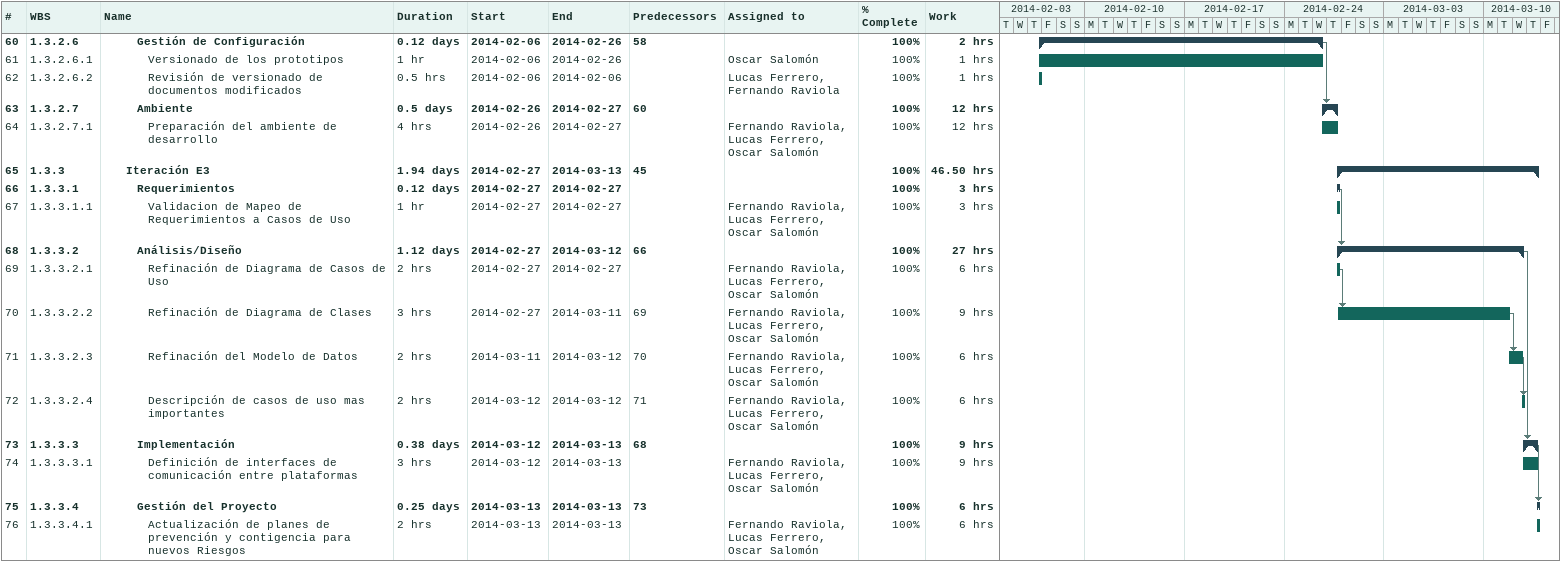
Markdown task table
| ID | WBS | Task | Duration | Start | Finish | Predecessors | Resources | % complete | Work (h) |
|---|---|---|---|---|---|---|---|---|---|
| 60 | 1.3.2.6 | **Gestión de Configuración** | 0.12d | 2014-02-06 | 2014-02-26 | 58 |  | 100 | 2 |
| 61 | 1.3.2.6.1 | Versionado de los prototipos | 1h | 2014-02-06 | 2014-02-26 |  | Oscar Salomón | 100 | 1 |
| 62 | 1.3.2.6.2 | Revisión de versionado de documentos modificados | 0.5h | 2014-02-06 | 2014-02-06 |  | Lucas Ferrero, Fernando Raviola | 100 | 1 |
| 63 | 1.3.2.7 | **Ambiente** | 0.5d | 2014-02-26 | 2014-02-27 | 60 |  | 100 | 12 |
| 64 | 1.3.2.7.1 | Preparación del ambiente de desarrollo | 4h | 2014-02-26 | 2014-02-27 |  | Fernando Raviola, Lucas Ferrero, Oscar Salomón | 100 | 12 |
| 65 | 1.3.3 | **Iteración E3** | 1.94d | 2014-02-27 | 2014-03-13 | 45 |  | 100 | 46.50 |
| 66 | 1.3.3.1 | **Requerimientos** | 0.12d | 2014-02-27 | 2014-02-27 |  |  | 100 | 3 |
| 67 | 1.3.3.1.1 | Validacion de Mapeo de Requerimientos a Casos de Uso | 1h | 2014-02-27 | 2014-02-27 |  | Fernando Raviola, Lucas Ferrero, Oscar Salomón | 100 | 3 |
| 68 | 1.3.3.2 | **Análisis/Diseño** | 1.12d | 2014-02-27 | 2014-03-12 | 66 |  | 100 | 27 |
| 69 | 1.3.3.2.1 | Refinación de Diagrama de Casos de Uso | 2h | 2014-02-27 | 2014-02-27 |  | Fernando Raviola, Lucas Ferrero, Oscar Salomón | 100 | 6 |
| 70 | 1.3.3.2.2 | Refinación de Diagrama de Clases | 3h | 2014-02-27 | 2014-03-11 | 69 | Fernando Raviola, Lucas Ferrero, Oscar Salomón | 100 | 9 |
| 71 | 1.3.3.2.3 | Refinación del Modelo de Datos | 2h | 2014-03-11 | 2014-03-12 | 70 | Fernando Raviola, Lucas Ferrero, Oscar Salomón | 100 | 6 |
| 72 | 1.3.3.2.4 | Descripción de casos de uso mas importantes | 2h | 2014-03-12 | 2014-03-12 | 71 | Fernando Raviola, Lucas Ferrero, Oscar Salomón | 100 | 6 |
| 73 | 1.3.3.3 | **Implementación** | 0.38d | 2014-03-12 | 2014-03-13 | 68 |  | 100 | 9 |
| 74 | 1.3.3.3.1 | Definición de interfaces de comunicación entre plataformas | 3h | 2014-03-12 | 2014-03-13 |  | Fernando Raviola, Lucas Ferrero, Oscar Salomón | 100 | 9 |
| 75 | 1.3.3.4 | **Gestión del Proyecto** | 0.25d | 2014-03-13 | 2014-03-13 | 73 |  | 100 | 6 |
| 76 | 1.3.3.4.1 | Actualización de planes de prevención y contigencia para nuevos Riesgos | 2h | 2014-03-13 | 2014-03-13 |  | Fernando Raviola, Lucas Ferrero, Oscar Salomón | 100 | 6 |
